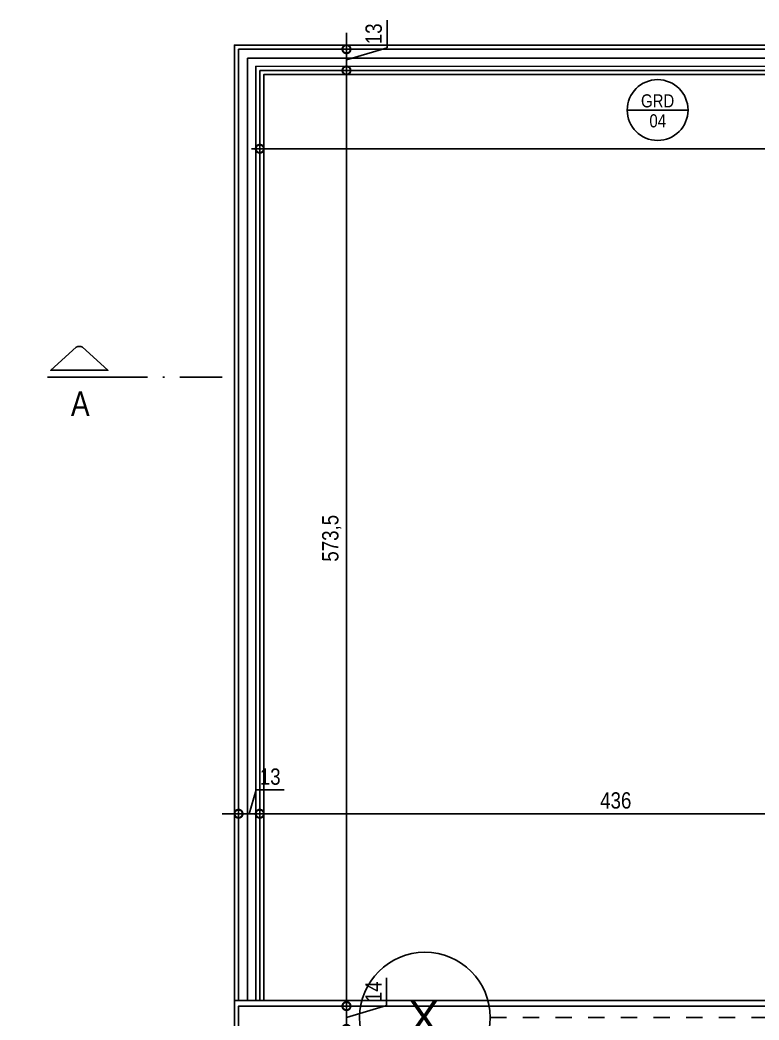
# Model space of a CAD drawing. Header units: metres. Extents: x -40 to 570, y -25 to 184.
# Drawn here: x 61.94 to 66.47, y -3.22 to 2.91 of the extents above; entities that cross this region are included whole.
import ezdxf
from ezdxf.enums import TextEntityAlignment as Align

# ---------------------------------------------------------------- set-up
doc = ezdxf.new("R2010")
doc.units = ezdxf.units.M
doc.linetypes.add('DUPLEX SUPERIOR$0$ESTILO_TQS_0004', pattern=[1.12, 0.5, -0.2, 0.01, -0.2, 0.01, -0.2])
for name, color, linetype in [('ARQ-DIM', 2, 'Continuous'), ('ARQ-SIM', 1, 'Continuous'), ('DUPLEX SUPERIOR$0$205', 7, 'DUPLEX SUPERIOR$0$ESTILO_TQS_0004'), ('DUPLEX SUPERIOR$0$28', 232, 'Continuous'), ('DUPLEX SUPERIOR$0$29', 232, 'Continuous'), ('DUPLEX SUPERIOR$0$ARQ-ALV ACAB', 4, 'Continuous'), ('DUPLEX SUPERIOR$0$ARQ-ALV OSSO', 5, 'Continuous'), ('DUPLEX SUPERIOR$0$ARQ-AUX', 7, 'Continuous'), ('DUPLEX SUPERIOR$0$ARQ-AUX2', 2, 'Continuous'), ('DUPLEX SUPERIOR$0$ARQ-HID', 7, 'Continuous'), ('DUPLEX SUPERIOR$0$ARQ-MOB', 7, 'Continuous'), ('DUPLEX SUPERIOR$0$PA_MOB', 1, 'Continuous')]:
    doc.layers.add(name, color=color, linetype=linetype)
doc.styles.add('Adesa', font='ARIALN.TTF')
doc.styles.add('DUPLEX SUPERIOR$0$Standard', font='arial.ttf')
doc.dimstyles.new('ADESA 1-0050', dxfattribs={"dimtxt": 0.1, "dimasz": 0.1, "dimexe": 0.05, "dimexo": 0.05, "dimgap": 0.03, "dimtad": 1, "dimdec": 1, "dimlfac": 100, "dimzin": 12, "dimtxsty": 'Adesa', "dimblk": 'DOTSMALL', "dimcen": 1, "dimdle": 0.05, "dimclrd": 1, "dimclre": 1, "dimclrt": 256, "dimazin": 3, "dimtm": 1e-09, "dimtfac": 1, "dimtdec": 1, "dimtmove": 1, "dimatfit": 0, "dimldrblk": 'DOTSMALL', "dimfxl": 0.8, "dimtvp": 2, "dimtolj": 1, "dimtzin": 0, "dimarcsym": 0})

# ---------------------------------------------------------------- blocks, each defined once
blk = doc.blocks.new('DUPLEX SUPERIOR$0$planta duplex inferior tipo 1')
at = {"layer": 'DUPLEX SUPERIOR$0$ARQ-ALV ACAB'}
for points in [[(-0.025, 0.0699), (-0.025, 5.96), (11.0749, 5.9601)], [(4.4649, 1.58), (4.4649, 0.1049), (0.15, 0.1049)]]:
    blk.add_lwpolyline(points, dxfattribs=at)
at = {"layer": 'DUPLEX SUPERIOR$0$ARQ-ALV ACAB', "elevation": 0}
for points in [[(11.095, 5.7801), (0.155, 5.78), (0.155, 0.1049)], [(0.15, 0.1049), (-0.025, 0.1049), (-0.025, -0.0101)]]:
    blk.add_lwpolyline(points, dxfattribs=at)
at = {"layer": 'DUPLEX SUPERIOR$0$ARQ-ALV OSSO'}
blk.add_lwpolyline([(4.4899, 1.575), (4.4899, 0.0699), (0, 0.0699), (0, -0.0101)], dxfattribs=at)
at = {"layer": 'DUPLEX SUPERIOR$0$ARQ-ALV OSSO', "elevation": 0}
blk.add_lwpolyline([(0, 0.0699), (0, -0.0101)], dxfattribs=at)
at = {"layer": 'DUPLEX SUPERIOR$0$ARQ-AUX'}
for p, q in [((11.095, 5.805, 0), (0.13, 5.8049, 0)), ((0.13, 5.8049, 0), (0.13, 0.1049, 0))]:
    blk.add_line(p, q, dxfattribs=at)
blk.add_lwpolyline([(0, 0.1049), (0, 5.935), (11.095, 5.9351)], dxfattribs=at)
at = {"layer": 'DUPLEX SUPERIOR$0$ARQ-AUX2'}
blk.add_line((0.15, 0.0699, 0), (0, 0.0699, 0), dxfattribs=at)
for points in [[(11.095, 5.8801), (0.055, 5.88), (0.055, 0.1049)], [(11.095, 5.8301), (0.105, 5.83), (0.105, 0.1049)]]:
    blk.add_lwpolyline(points, dxfattribs=at)
blk = doc.blocks.new('DUPLEX SUPERIOR$0$MOB_Jacuzzi-SPA J180 Quality')
h = blk.add_hatch()
h.set_pattern_fill('DOTS', color=251, scale=30, style=0)
h.set_pattern_definition([(4e-14, (-2e-12, 0), (0.9375, 1.875), [0, -1.875])])
h.paths.add_polyline_path([(333.01, -53.49), (278.51, -53.49), (278.51, -107.99, 0.414214)])
h.paths.add_polyline_path([(278.51, -53.49), (242.69, -53.49, -0.018763), (241.84, -80.26, 0.306451), (254.78, -102.55, 0.113107), (278.51, -107.99)])
h.paths.add_polyline_path([(333.01, -53.49, 0.414214), (278.51, 1.01), (278.51, -53.49)])
h.paths.add_polyline_path([(278.51, 1.01, 0.153802), (247.27, -8.83, 0.542604), (247.49, -15.54, -0.759815), (244.51, -26.28), (244.19, -26.28, 0.435355), (241.7, -28.96, -0.017198), (242.69, -53.49), (278.51, -53.49)])
h.paths.add_polyline_path([(766.01, -48.3), (1414.82, -48.3), (1414.82, 326.7), (766.01, 326.7)], flags=9)
for p, q in [((273.07, 25.32), (272.43, 24.42)), ((271.21, 22.71), (270.56, 21.79)), ((263.55, 12.69), (248.67, 7.44)), ((264.07, 11.19), (263.55, 12.69)), ((249.19, 5.94), (248.67, 7.44)), ((229.83, -3.64), (230.11, -2.07)), ((323.57, -4.91), (324.78, -3.88)), ((334.99, -15.91), (324.78, -3.88)), ((244.51, -28.28), (244.51, -12.7)), ((333.78, -16.94), (334.99, -15.91)), ((252.29, -20.49), (238.72, -20.49)), ((225.51, -27.38), (225.89, -25.28)), ((334.99, -91.07), (324.78, -103.1)), ((333.78, -90.04), (334.99, -91.07)), ((323.57, -102.07), (324.78, -103.1)), ((249.82, -111.46), (249.15, -112.9)), ((263.48, -119.65), (249.15, -112.9)), ((264.1, -118.18), (263.42, -119.62))]:
    blk.add_line(p, q)
for centre, radius in [((278.51, -53.49), 91.25), ((278.51, -53.49), 85.25), ((244.51, -20.49), 2.55), ((214.7, -27.38), 1.91)]:
    blk.add_circle(centre, radius)
for centre, radius, start, end in [((278.51, -53.49), 79, 258.57418, 93.94349), ((278.51, -53.49), 78.14, 258.57418, 94.45923), ((275.27, -33.11), 53.53, 93.91605, 107.53974), ((275.28, -32.91), 52.48, 93.91605, 107.53974), ((278.51, -53.49), 76.55, 258.57418, 95.46591), ((278.51, -53.49), 75.7, 258.57418, 96.02812), ((278.51, -53.49), 74.11, 258.57418, 95.33756), ((278.51, -53.49), 73.25, 258.57418, 95.33756), ((264.57, -10.41), 35.45, 132.25892, 166.39348), ((269.01, -18.84), 38.07, 105.0321, 184.70146), ((270.19, -20.52), 39.15, 105.90771, 182.10213), ((278.51, -53.49), 67.85, 46.99151, 102.73806), ((268.01, -23.12), 36.17, 122.33043, 178.78667), ((250.35, 26.38), 20.47, 266.74962, 312.08131), ((278.57, -53.57), 63.21, 254.52036, 109.44501), ((270.89, -26.2), 34.89, 112.51977, 176.57135), ((278.51, -53.49), 54.5, 244.18742, 124.97476), ((343.08, 1.3), 20.47, 197.64826, 242.97994), ((249.56, -12.11), 4, 124.97476, 238.91246), ((244.51, -20.49), 5.79, 270, 58.91246), ((278.51, -53.49), 67.85, 326.36331, 33.63669), ((-757.21, -51.89), 988.73, 1.1575, 1.73454), ((-756.43, -52.29), 988.73, 1.13611, 1.73454), ((771.94, -53.49), 536.68, 176.86179, 180), ((237.98, -66.17), 39.72, 110.24146, 180), ((237.98, -66.17), 38.27, 106.89044, 180), ((237.98, -66.17), 37.42, 107.02334, 180), ((223.54, -27.02), 2, 290.24146, 349.68956), ((226.74, -29.25), 0.319, 282.50499, 354.16282), ((226.74, -29.13), 1.29, 282.50499, 354.16282), ((244.19, -28.78), 2.5, 90, 180), ((-114.25, -55.59), 356.95, 356.03658, 4.30745), ((237.98, -66.17), 35.83, 106.4407, 180), ((237.98, -66.17), 34.98, 106.50961, 180), ((237.98, -66.17), 33.38, 105.90342, 180.00056), ((237.98, -66.17), 32.53, 105.77286, 180), ((227.56, -30.55), 1.29, 282.50499, 354.16282), ((227.56, -30.55), 2.14, 282.94713, 354.16282), ((227.11, -32.78), 5, 288.03622, 1.13611), ((228.35, -31.98), 2.14, 282.94713, 354.16282), ((228.32, -31.97), 3, 285.77286, 1.1575), ((-137.69, -65.99), 370.2, 0, 4.71345), ((237.98, -66.17), 30.11, 108.03622, 180), ((771.94, -53.49), 536.68, 180, 183.13821), ((237.98, -66.17), 39.72, 180, 251.39046), ((237.98, -66.17), 38.27, 180, 253.29985), ((237.98, -66.17), 37.42, 180, 253.86448), ((237.98, -66.17), 35.83, 180, 254.17001), ((237.98, -66.17), 34.98, 180, 254.17001), ((237.98, -66.17), 33.38, 180, 254.48303), ((237.98, -66.17), 32.53, 180, 254.48303), ((237.98, -66.17), 30.11, 180, 254.82318), ((-137.69, -65.99), 370.2, 355.39039, 360), ((271, -80.74), 35, 183.48619, 254.59393), ((264.79, -81.85), 23, 176.03658, 244.18742), ((343.08, -108.28), 20.47, 117.02006, 162.35174), ((227.94, -102.33), 5, 24.49346, 74.48303), ((228.79, -100.06), 5, 30.39051, 74.82318), ((268.19, -76.95), 40.68, 210.39051, 242.08844), ((224.34, -106.66), 3, 4.01813, 71.39046), ((226.69, -103.79), 1, 25.39979, 73.29985), ((227.3, -103.08), 1, 24.96607, 73.86448), ((272.76, -81.91), 50, 205.39979, 258.57418), ((227.62, -102.71), 2.15, 24.73231, 74.17001), ((272.76, -81.91), 49.15, 204.96607, 258.57418), ((227.62, -102.71), 3, 24.73231, 74.17001), ((227.94, -102.33), 4.15, 24.49346, 74.48303), ((272.76, -81.91), 47.55, 204.73231, 258.57418), ((272.76, -81.91), 46.7, 204.73231, 258.57418), ((272.76, -81.91), 45.11, 204.49346, 258.57418), ((272.76, -81.91), 44.26, 204.49346, 258.57418), ((278.51, -53.49), 67.85, 257.20799, 313.00849), ((257.19, -104.35), 29.93, 184.01813, 204.24829), ((248.91, -131.91), 20.47, 42.10286, 87.43455)]:
    blk.add_arc(centre, radius, start, end)
at = {"layer": 'DUPLEX SUPERIOR$0$PA_MOB'}
for p, q in [((240.26, -29.03), (240.26, -29.03)), ((244.51, -26.28), (244.19, -26.28)), ((240.26, -103.31), (240.26, -103.31)), ((221.68, -125.67), (221.68, -125.67)), ((221.68, -125.67), (221.68, -125.67))]:
    blk.add_line(p, q, dxfattribs=at)
blk.add_arc((209.51, -65.99), 23, 359.9999959699278, 4.04749781486915e-06, dxfattribs=at)
blk = doc.blocks.new('DUPLEX SUPERIOR$0$layout dupl sup tipo 1')
at = {"layer": 'DUPLEX SUPERIOR$0$ARQ-MOB', "xscale": -0.01, "yscale": 0.01, "zscale": 0.01}
blk.add_blockref('DUPLEX SUPERIOR$0$MOB_Jacuzzi-SPA J180 Quality', (-30.3674, -3.9016, -0.1142), dxfattribs=at)
blk = doc.blocks.new('DUPLEX SUPERIOR$0$EST-LO-012-BAR-R00')
at = {"layer": 'DUPLEX SUPERIOR$0$205'}
blk.add_line((-3517.85276, -320.501693), (1995.986055, -320.501693), dxfattribs=at)
at = {"layer": 'DUPLEX SUPERIOR$0$28'}
blk.add_circle((-3557.85276, -320.501693), 40, dxfattribs=at)
at = {"layer": 'DUPLEX SUPERIOR$0$29', "style": 'DUPLEX SUPERIOR$0$Standard'}
blk.add_text('X', height=20, dxfattribs=at).set_placement((-3567.85276, -330.501693))
blk = doc.blocks.new('DUPLEX SUPERIOR')
at = {"linetype": 'Continuous', "xscale": 0.01, "yscale": 0.01, "zscale": 0.01}
blk.add_blockref('DUPLEX SUPERIOR$0$EST-LO-012-BAR-R00', (0, 0), dxfattribs=at)
at = {"layer": 'DUPLEX SUPERIOR$0$ARQ-HID'}
blk.add_blockref('DUPLEX SUPERIOR$0$planta duplex inferior tipo 1', (-36.72, -3.2049, 0), dxfattribs=at)
at = {"layer": 'DUPLEX SUPERIOR$0$ARQ-HID', "xscale": -1, "rotation": 180}
blk.add_blockref('DUPLEX SUPERIOR$0$planta duplex inferior tipo 1', (-36.72, -3.2049, 0), dxfattribs=at)
at = {"layer": 'DUPLEX SUPERIOR$0$ARQ-MOB'}
blk.add_blockref('DUPLEX SUPERIOR$0$layout dupl sup tipo 1', (-0.025, 0.0591, 0.1142), dxfattribs=at)
blk = doc.blocks.new('_DotSmall')
at = {"color": 0, "linetype": 'ByBlock', "const_width": 0.5}
blk.add_lwpolyline([(-0.0625, 0, 1), (0.0625, 0, 1)], format="xyb", close=True, dxfattribs=at)
blk = doc.blocks.new('*D475')
at = {"layer": 'ARQ-DIM', "color": 1, "lineweight": -2, "transparency": 16777216}
for p, q in [((67.82, -1.9559), (63.36, -1.9559)), ((63.41, -2.0697), (63.41, -1.9059)), ((67.77, -2.0697), (67.77, -1.9059))]:
    blk.add_line(p, q, dxfattribs=at)
at = {"layer": 'Defpoints', "color": 0, "transparency": 16777216}
for p in [(63.41, -1.9559), (63.41, -2.1197), (67.77, -2.1197, 0)]:
    blk.add_point(p, dxfattribs=at)
at = {"layer": 'ARQ-DIM', "color": 1, "lineweight": -2, "transparency": 16777216, "xscale": 0.1, "yscale": 0.1, "zscale": 0.1, "rotation": 180}
blk.add_blockref('_DotSmall', (63.41, -1.9559), dxfattribs=at)
at = {"layer": 'ARQ-DIM', "color": 1, "lineweight": -2, "transparency": 16777216, "xscale": 0.1, "yscale": 0.1, "zscale": 0.1}
blk.add_blockref('_DotSmall', (67.77, -1.9559), dxfattribs=at)
at = {"layer": 'ARQ-DIM', "transparency": 16777216, "insert": (65.59, -1.8749), "char_height": 0.1, "attachment_point": 5, "style": 'Adesa'}
blk.add_mtext('\\A1;436', dxfattribs=at)
blk = doc.blocks.new('*D476')
at = {"layer": 'ARQ-DIM', "color": 1, "lineweight": -2, "transparency": 16777216}
for p, q in [((63.345, -1.9559), (63.3888, -1.8099)), ((63.3888, -1.8099), (63.5585, -1.8099)), ((63.28, -1.9559), (63.18, -1.9559)), ((63.28, -2.0197), (63.28, -1.9059)), ((63.41, -1.9559), (63.28, -1.9559)), ((63.41, -1.9559), (63.28, -1.9559)), ((63.41, -2.0197), (63.41, -1.9059)), ((63.41, -1.9559), (63.51, -1.9559))]:
    blk.add_line(p, q, dxfattribs=at)
at = {"layer": 'Defpoints', "color": 0, "transparency": 16777216}
for p in [(63.28, -1.9559), (63.28, -2.0697, 0), (63.41, -2.0697)]:
    blk.add_point(p, dxfattribs=at)
at = {"layer": 'ARQ-DIM', "color": 1, "lineweight": -2, "transparency": 16777216, "xscale": 0.1, "yscale": 0.1, "zscale": 0.1}
blk.add_blockref('_DotSmall', (63.28, -1.9559), dxfattribs=at)
at = {"layer": 'ARQ-DIM', "color": 1, "lineweight": -2, "transparency": 16777216, "xscale": 0.1, "yscale": 0.1, "zscale": 0.1, "rotation": 180}
blk.add_blockref('_DotSmall', (63.41, -1.9559), dxfattribs=at)
at = {"layer": 'ARQ-DIM', "transparency": 16777216, "insert": (63.4737, -1.7288), "char_height": 0.1, "attachment_point": 5, "style": 'Adesa'}
blk.add_mtext('\\A1;13', dxfattribs=at)
blk = doc.blocks.new('*D477')
at = {"layer": 'ARQ-DIM', "color": 1, "lineweight": -2, "transparency": 16777216}
for p, q in [((63.9409, 2.65), (63.9409, -3.1849)), ((63.48, 2.6), (63.9909, 2.6)), ((63.48, -3.1349), (63.9909, -3.1349))]:
    blk.add_line(p, q, dxfattribs=at)
at = {"layer": 'Defpoints', "color": 0, "transparency": 16777216}
for p in [(63.43, 2.6), (63.43, -3.1349, 0), (63.9409, -3.1349)]:
    blk.add_point(p, dxfattribs=at)
at = {"layer": 'ARQ-DIM', "color": 1, "lineweight": -2, "transparency": 16777216, "xscale": 0.1, "yscale": 0.1, "zscale": 0.1}
for p, rotation in [((63.9409, 2.6), 90), ((63.9409, -3.1349), 270)]:
    blk.add_blockref('_DotSmall', p, dxfattribs=dict(at, rotation=rotation))
at = {"layer": 'ARQ-DIM', "transparency": 16777216, "insert": (63.8509, -0.2675), "char_height": 0.1, "attachment_point": 5, "rotation": 90, "style": 'Adesa'}
blk.add_mtext('\\A1;573,5', dxfattribs=at)
blk = doc.blocks.new('*D478')
at = {"layer": 'ARQ-DIM', "color": 1, "lineweight": -2, "transparency": 16777216}
for p, q in [((64.1866, -3.1312), (64.1866, -2.9618)), ((63.9409, -3.1349), (63.9409, -3.0349)), ((63.7855, -3.1349), (63.9909, -3.1349)), ((63.9409, -3.2049), (64.1866, -3.1312)), ((63.9409, -3.1349), (63.9409, -3.2749)), ((63.9409, -3.1349), (63.9409, -3.2749)), ((63.7855, -3.2749), (63.9909, -3.2749)), ((63.9409, -3.2749), (63.9409, -3.3749))]:
    blk.add_line(p, q, dxfattribs=at)
at = {"layer": 'Defpoints', "color": 0, "transparency": 16777216}
for p in [(63.7355, -3.1349), (63.7355, -3.2749, 0), (63.9409, -3.2749)]:
    blk.add_point(p, dxfattribs=at)
at = {"layer": 'ARQ-DIM', "color": 1, "lineweight": -2, "transparency": 16777216, "xscale": 0.1, "yscale": 0.1, "zscale": 0.1}
for p, rotation in [((63.9409, -3.1349), 270), ((63.9409, -3.2749), 90)]:
    blk.add_blockref('_DotSmall', p, dxfattribs=dict(at, rotation=rotation))
at = {"layer": 'ARQ-DIM', "transparency": 16777216, "insert": (64.1064, -3.0465), "char_height": 0.1, "attachment_point": 5, "rotation": 90, "style": 'Adesa'}
blk.add_mtext('\\A1;14', dxfattribs=at)
blk = doc.blocks.new('*D479')
at = {"layer": 'ARQ-DIM', "color": 1, "lineweight": -2, "transparency": 16777216}
for p, q in [((64.1891, 2.7394), (64.1891, 2.9091)), ((63.9409, 2.73), (63.9409, 2.83)), ((63.7845, 2.73), (63.9909, 2.73)), ((63.9409, 2.665), (64.1891, 2.7394)), ((63.9409, 2.6), (63.9409, 2.73)), ((63.9409, 2.6), (63.9409, 2.73)), ((63.775, 2.6), (63.9909, 2.6)), ((63.9409, 2.6), (63.9409, 2.5))]:
    blk.add_line(p, q, dxfattribs=at)
at = {"layer": 'Defpoints', "color": 0, "transparency": 16777216}
for p in [(63.7345, 2.73, 0), (63.9409, 2.73), (63.725, 2.6)]:
    blk.add_point(p, dxfattribs=at)
at = {"layer": 'ARQ-DIM', "color": 1, "lineweight": -2, "transparency": 16777216, "xscale": 0.1, "yscale": 0.1, "zscale": 0.1}
for p, rotation in [((63.9409, 2.73), 270), ((63.9409, 2.6), 90)]:
    blk.add_blockref('_DotSmall', p, dxfattribs=dict(at, rotation=rotation))
at = {"layer": 'ARQ-DIM', "transparency": 16777216, "insert": (64.1081, 2.8243), "char_height": 0.1, "attachment_point": 5, "rotation": 90, "style": 'Adesa'}
blk.add_mtext('\\A1;13', dxfattribs=at)
blk = doc.blocks.new('*D484')
at = {"layer": 'ARQ-DIM', "color": 1, "lineweight": -2, "transparency": 16777216}
for p, q in [((63.41, 2.2375), (63.41, 2.0699)), ((74.4, 2.2375), (74.4, 2.0699)), ((74.45, 2.1199), (63.36, 2.1199))]:
    blk.add_line(p, q, dxfattribs=at)
at = {"layer": 'Defpoints', "color": 0, "transparency": 16777216}
for p in [(63.41, 2.2875), (74.4, 2.2875, 0), (63.41, 2.1199)]:
    blk.add_point(p, dxfattribs=at)
at = {"layer": 'ARQ-DIM', "color": 1, "lineweight": -2, "transparency": 16777216, "xscale": 0.1, "yscale": 0.1, "zscale": 0.1, "rotation": 180}
blk.add_blockref('_DotSmall', (63.41, 2.1199), dxfattribs=at)
at = {"layer": 'ARQ-DIM', "color": 1, "lineweight": -2, "transparency": 16777216, "xscale": 0.1, "yscale": 0.1, "zscale": 0.1}
blk.add_blockref('_DotSmall', (74.4, 2.1199), dxfattribs=at)
at = {"layer": 'ARQ-DIM', "transparency": 16777216, "insert": (68.905, 2.201), "char_height": 0.1, "attachment_point": 5, "style": 'Adesa'}
blk.add_mtext('\\A1;1099', dxfattribs=at)
blk = doc.blocks.new('ADESA-SIM CORT')
at = {"color": 3}
blk.add_lwpolyline([(1.788, 0.367, 0.267949), (1.712, 0.367)], format="xyb", dxfattribs=at)
blk.add_lwpolyline([(1.712, 0.367), (1.4, 0.086), (2.1, 0.086), (1.788, 0.367)], dxfattribs=at)
at = {"color": 2}
for points in [[(0.521, 0), (0, 0)], [(0.706, 0), (0.729, 0)], [(2.14, 0), (0.914, 0)]]:
    blk.add_lwpolyline(points, dxfattribs=at)
at = {"color": 3, "style": 'Adesa'}
blk.add_attdef('A', text='', height=0.35, dxfattribs=at).set_placement((1.739, -0.325), align=Align.MIDDLE_CENTER)
blk = doc.blocks.new('TIPO COTA$0$Chamada_planta')
at = {"layer": 'ARQ-SIM'}
blk.add_line((-1.241, 0), (1.241, 0), dxfattribs=at)
blk.add_circle((0, 0), 1.241, dxfattribs=at)
at = {"layer": 'ARQ-SIM', "color": 2, "style": 'Adesa'}
for tag, p in [('NUMERO', (0, 0.234)), ('C.D.', (0, -0.272))]:
    blk.add_attdef(tag, text='', height=0.5, dxfattribs=at).set_placement(p, align=Align.MIDDLE_CENTER)

msp = doc.modelspace()

# ---------------------------------------------------------------- block references
at = {"layer": 'ARQ-DIM'}
msp.add_blockref('DUPLEX SUPERIOR', (100, 0), dxfattribs=at)
at = {"layer": 'ARQ-SIM'}
ref = msp.add_blockref('TIPO COTA$0$Chamada_planta', (65.8463, 2.3573, 0), dxfattribs=dict(at, xscale=0.15, yscale=0.15, zscale=0.15))
ref.add_attrib('NUMERO', 'GRD', dxfattribs={"color": 2, "height": 0.08, "style": 'Adesa'}).set_placement((65.8463, 2.4136, 0), align=Align.MIDDLE_CENTER)
ref.add_attrib('C.D.', '04', dxfattribs={"color": 2, "height": 0.08, "style": 'Adesa'}).set_placement((65.8471, 2.2912, 0), align=Align.MIDDLE_CENTER)
ref = msp.add_blockref('ADESA-SIM CORT', (63.1804, 0.7199, 0), dxfattribs=dict(at, xscale=-0.5, yscale=0.5, zscale=0.5))
ref.add_attrib('A', 'A', dxfattribs={"layer": '0', "color": 4, "height": 0.15, "style": 'Adesa'}).set_placement((62.3108, 0.5575, 0), align=Align.MIDDLE_CENTER)

# ---------------------------------------------------------------- dimensions: what is measured, and where the dimension line sits
at = {"layer": 'ARQ-DIM'}
for base, p1, p2, picture, middle in [((63.9409, 2.73), (63.725, 2.6), (63.7345, 2.73, 0), '*D479', (64.1081, 2.7694)), ((63.9409, -3.1349), (63.43, 2.6), (63.43, -3.1349, 0), '*D477', (63.8509, -0.2675)), ((63.9409, -3.2749), (63.7355, -3.1349), (63.7355, -3.2749, 0), '*D478', (64.1064, -3.1012))]:
    dim = msp.add_linear_dim(base=base, p1=p1, p2=p2, angle=90, dimstyle='ADESA 1-0050', dxfattribs=at)
    dim.commit()
    dim.dimension.update_dxf_attribs({"geometry": picture, "text_midpoint": middle})
for base, p1, p2, picture, middle in [((63.41, 2.1199), (74.4, 2.2875, 0), (63.41, 2.2875), '*D484', (68.905, 2.201)), ((63.28, -1.9559), (63.41, -2.0697), (63.28, -2.0697, 0), '*D476', (63.4188, -1.7288)), ((63.41, -1.9559), (67.77, -2.1197, 0), (63.41, -2.1197), '*D475', (65.59, -1.8749))]:
    dim = msp.add_linear_dim(base=base, p1=p1, p2=p2, dimstyle='ADESA 1-0050', dxfattribs=at)
    dim.commit()
    dim.dimension.update_dxf_attribs({"geometry": picture, "text_midpoint": middle})

doc.saveas('drawing.dxf')
